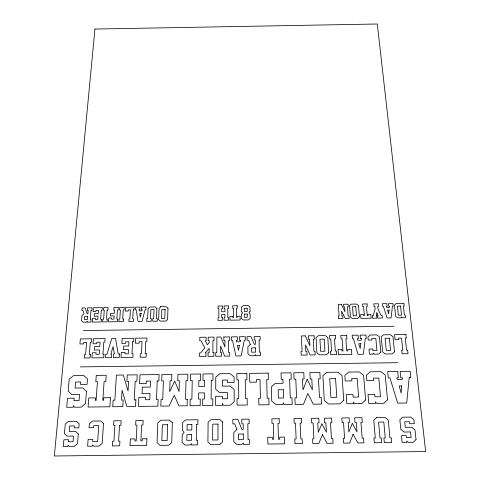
<?xml version="1.0" encoding="UTF-8"?>
<svg xmlns="http://www.w3.org/2000/svg" width="480" height="480" viewBox="0 0 480 480"><rect width="100%" height="100%" fill="white"/><g stroke="black" fill="none" stroke-linecap="round" stroke-linejoin="round"><path stroke-width="0.72" d="M83.424 330.54L394.134 326.268M80.34 366.9L397.872 362.7M222.378 403.704L222.378 405.342L215.634 405.432L215.676 396.342L222.384 396.258L222.384 398.772L227.496 398.706L227.484 392.58L219.702 392.676L215.712 389.256L215.772 377.196L219.744 373.758L230.088 373.62L234.09 376.938L234.12 382.422L227.466 382.512L227.46 380.04L222.402 380.106L222.396 386.148L230.124 386.046L234.162 389.436L234.234 401.682L230.184 405.246L223.698 405.33L222.378 403.704M222.522 317.604L222.516 320.262L218.022 320.328L218.028 317.67L218.856 317.658L218.886 308.634L218.064 308.646L218.076 306.024L222.528 305.964L222.528 308.586L221.718 308.598L221.712 311.772L224.934 311.724L224.934 308.55L224.112 308.562L224.112 305.94L228.57 305.88L228.576 308.502L227.766 308.514L227.784 317.532L228.6 317.52L228.606 320.178L224.112 320.244L224.112 317.586L224.934 317.574L224.934 314.376L221.706 314.418L221.706 317.616L222.522 317.604M222.654 422.046L222.636 441.912L219.642 444.624L210.918 444.726L207.918 442.092L208.104 422.226L211.104 419.604L219.708 419.496L222.654 422.046M223.854 336.984L223.854 340.488L224.928 340.47L224.934 346.95L220.872 337.026L216.9 337.08L216.828 352.668L215.748 352.68L215.73 356.25L221.622 356.172L221.628 352.602L220.548 352.614L220.56 346.08L224.652 356.13L229.746 356.064L229.734 352.494L228.666 352.506L228.63 340.422L229.71 340.41L229.698 336.906L223.854 336.984M218.022 424.098L217.962 439.95L212.628 440.016L212.73 424.164L218.022 424.098M213.942 352.704L213.918 356.274L208.02 356.352L208.056 352.782L209.124 352.77L209.166 348.324L205.44 352.818L205.956 352.812L205.914 356.382L199.554 356.466L199.608 352.896L200.676 352.884L204.852 347.856L201.024 340.8L199.782 340.812L199.836 337.308L206.124 337.224L206.082 340.728L205.224 340.74L207.402 344.76L209.22 342.564L209.232 340.686L208.17 340.698L208.206 337.194L214.032 337.116L214.014 340.62L212.952 340.638L212.868 352.716L213.942 352.704M211.284 380.25L211.14 398.916L212.826 398.892L212.784 405.468L202.644 405.594L202.728 399.024L204.426 399L204.498 392.874L198.678 392.946L198.588 399.078L200.274 399.054L200.178 405.624L190.044 405.756L190.176 399.18L191.874 399.162L192.228 380.502L190.542 380.52L190.668 374.142L200.616 374.01L200.532 380.394L198.864 380.412L198.774 386.454L204.57 386.376L204.642 380.34L202.956 380.358L203.034 373.98L212.988 373.848L212.946 380.232L211.284 380.25M196.524 424.368L196.272 440.232L197.628 440.214L197.556 444.888L191.514 444.96L191.538 443.634L189.996 444.984L185.01 445.044L182.07 442.404L182.256 434.628L184.098 432.432L182.358 430.23L182.538 422.544L185.562 419.922L197.934 419.766L197.862 424.35L196.524 424.368M191.706 434.64L191.604 440.274L186.804 440.328L186.924 434.7L191.706 434.64M191.892 424.422L191.79 429.99L187.02 430.05L187.14 424.482L191.892 424.422M187.272 399.222L187.134 405.792L178.848 405.894L174.294 395.232L169.104 406.02L160.812 406.122L161.052 399.552L162.732 399.534L163.398 380.874L161.676 380.898L161.904 374.514L171.852 374.388L171.654 380.766L170.052 380.79L169.71 391.626L174.708 381.018L179.07 391.506L179.352 380.67L177.75 380.688L177.924 374.304L187.872 374.178L187.734 380.556L185.988 380.58L185.574 399.24L187.272 399.222M172.338 422.676L171.75 442.53L168.69 445.242L159.972 445.344L157.056 442.71L157.806 422.856L160.884 420.228L169.47 420.12L172.338 422.676M167.652 424.728L167.142 440.568L161.814 440.634L162.372 424.794L167.652 424.728M167.982 308.208L167.592 319.512L165.714 321.054L160.422 321.126L158.646 319.638L159.096 308.346L160.914 306.882L160.392 306.258L163.644 306.216L164.136 306.786L166.242 306.756L167.982 308.208M165.114 309.39L164.79 318.408L161.544 318.45L161.886 309.432L165.114 309.39M157.206 380.958L156.474 399.612L158.154 399.594L157.902 406.164L138.432 406.41L138.882 397.326L145.572 397.242L145.458 399.756L149.772 399.702L150.036 393.57L142.026 393.678L142.332 387.18L150.312 387.078L150.576 381.042L146.31 381.096L146.196 383.568L139.554 383.652L139.992 374.802L159.114 374.556L158.868 380.934L157.206 380.958M156.918 308.364L156.504 318.522L157.32 318.51L157.212 321.168L152.73 321.234L152.844 318.576L153.66 318.564L154.044 309.546L150.876 309.588L150.474 318.606L151.296 318.594L151.182 321.252L146.694 321.318L146.82 318.66L147.63 318.648L148.104 308.496L150.024 306.984L155.172 306.912L156.918 308.364M146.928 438.774L146.628 445.506L129.972 445.71L130.332 438.972L134.988 438.918L134.886 440.964L136.188 440.946L136.974 425.106L135.654 425.124L135.882 420.54L143.148 420.45L142.938 425.034L141.612 425.052L140.868 440.892L142.17 440.874L142.266 438.828L146.928 438.774M146.25 353.61L146.082 357.18L140.19 357.258L140.364 353.694L141.432 353.676L142.026 341.598L139.2 341.634L139.122 343.176L135.402 343.224L135.666 338.184L146.97 338.034L146.808 341.532L145.746 341.55L145.182 353.628L146.25 353.61M146.004 307.038L145.878 309.66L145.128 309.672L142.05 321.378L138.048 321.432L136.158 309.798L135.39 309.804L135.534 307.188L139.98 307.122L139.842 309.744L139.044 309.756L139.23 310.902L141.942 310.866L142.242 309.708L141.42 309.72L141.552 307.104L146.004 307.038M135.9 399.876L135.564 406.446L126.864 406.554L122.07 390.318L121.494 400.062L123.192 400.038L122.808 406.608L112.716 406.734L113.136 400.164L114.834 400.146L116.418 375.114L123.318 375.024L128.046 390.948L128.586 381.33L126.906 381.348L127.266 374.97L137.202 374.844L136.872 381.222L135.192 381.24L134.22 399.9L135.9 399.876M132.63 341.724L131.97 353.802L133.038 353.79L132.846 357.354L121.02 357.516L121.332 352.392L125.058 352.338L124.968 353.898L128.238 353.856L128.484 349.566L123.384 349.638L123.6 346.092L128.682 346.02L128.928 341.778L125.682 341.82L125.586 343.356L121.878 343.41L122.19 338.37L133.884 338.208L133.692 341.712L132.63 341.724M133.218 309.834L132.714 318.852L133.53 318.84L133.386 321.498L128.898 321.564L129.054 318.906L129.864 318.894L130.38 309.876L128.226 309.906L128.16 311.058L125.322 311.094L125.55 307.326L134.172 307.206L134.028 309.828L133.218 309.834M119.544 425.322L118.596 441.162L119.934 441.144L119.658 445.836L112.29 445.926L112.584 441.234L113.922 441.222L114.906 425.382L113.586 425.4L113.874 420.816L121.134 420.726L120.864 425.304L119.544 425.322M123.48 318.984L123.318 321.642L118.83 321.702L119.004 319.044L119.814 319.032L120.384 310.014L119.58 310.026L119.742 307.41L124.188 307.344L124.026 309.966L123.222 309.978L122.664 318.996L123.48 318.984M119.436 353.97L119.214 357.54L113.334 357.618L113.568 354.048L114.378 354.042L113.112 346.548L110.85 354.084L111.66 354.078L111.426 357.642L105.546 357.72L105.792 354.156L107.016 354.138L111.744 338.514L115.53 338.46L118.212 353.988L119.436 353.97M117.63 319.062L117.456 321.72L108.462 321.846L108.732 318.024L111.582 317.988L111.498 319.146L113.97 319.116L114.18 315.918L110.31 315.972L110.496 313.326L114.36 313.272L114.57 310.098L113.772 310.11L113.946 307.488L118.38 307.428L118.212 310.044L117.408 310.056L116.82 319.074L117.63 319.062M110.472 397.686L109.872 406.77L88.068 407.046L88.782 397.968L95.466 397.878L95.274 400.398L96.084 400.386L97.464 381.732L95.808 381.756L96.288 375.378L106.212 375.246L105.768 381.624L104.106 381.648L102.798 400.296L103.608 400.29L103.782 397.776L110.472 397.686M401.622 385.926L401.154 393.096L399.192 385.956L401.622 385.926M103.53 423.528L102.162 443.376L99 446.088L93.684 446.148L92.382 444.84L92.28 446.166L87.612 446.226L88.128 439.488L92.784 439.434L92.628 441.48L97.644 441.42L98.772 425.58L93.804 425.64L93.654 427.656L89.034 427.716L89.346 423.708L92.556 421.08L100.77 420.978L103.53 423.528M103.992 354.18L103.74 357.744L91.92 357.906L92.322 352.782L96.048 352.728L95.928 354.288L99.198 354.246L99.516 349.956L94.422 350.028L94.698 346.482L99.78 346.41L100.092 342.168L96.852 342.21L96.732 343.752L93.024 343.8L93.42 338.76L105.108 338.604L104.856 342.102L103.794 342.12L102.924 354.192L103.992 354.18M107.112 310.2L106.47 319.218L107.28 319.206L107.094 321.864L102.612 321.924L102.804 319.272L103.62 319.26L104.28 310.242L103.47 310.254L103.662 307.632L108.108 307.572L107.922 310.194L107.112 310.2M101.436 319.29L101.238 321.948L92.25 322.068L92.55 318.252L95.388 318.21L95.298 319.374L97.782 319.338L98.028 316.146L94.152 316.2L94.362 313.548L98.232 313.494L98.478 310.326L96 310.356L95.91 311.508L93.09 311.55L93.39 307.776L102.3 307.656L102.108 310.272L101.298 310.284L100.62 319.302L101.436 319.29M90.402 354.36L90.114 357.93L84.228 358.008L84.522 354.438L85.59 354.426L86.586 342.348L83.766 342.39L83.634 343.926L79.92 343.98L80.352 338.94L91.638 338.784L91.362 342.288L90.3 342.3L89.334 354.378L90.402 354.36M91.008 310.428L90.276 319.446L91.092 319.434L90.876 322.086L87.21 322.14L87.27 321.39L86.286 322.152L83.232 322.194L81.546 320.706L82.002 315.438L84.078 313.728L83.01 310.542L81.912 310.554L82.14 307.938L85.158 307.896L87.078 313.65L87.912 313.638L88.176 310.47L87.372 310.482L87.588 307.86L92.028 307.8L91.818 310.416L91.008 310.428M86.49 391.344L85.512 403.572L81.18 407.136L74.718 407.214L73.542 405.6L73.398 407.232L66.69 407.316L67.512 398.238L74.19 398.154L73.974 400.668L79.062 400.602L79.578 394.476L71.826 394.578L68.154 391.158L69.246 379.11L73.494 375.678L83.796 375.54L87.486 378.852L87.048 384.336L80.424 384.42L80.628 381.954L75.588 382.02L75.066 388.056L82.764 387.954L86.49 391.344M87.696 316.29L87.432 319.482L84.486 319.524L84.756 316.326L87.696 316.29M78.324 434.022L77.526 443.676L74.298 446.388L69.42 446.442L68.04 445.134L67.92 446.46L63.252 446.52L63.864 439.788L68.514 439.728L68.334 441.774L73.038 441.72L73.518 436.092L67.152 436.17L64.428 433.566L65.292 424.008L68.466 421.38L76.416 421.284L79.17 423.834L78.84 427.842L74.22 427.896L74.388 425.886L69.726 425.94L69.24 431.502L75.558 431.424L78.324 434.022M94.944 29.058L54.324 456L425.676 451.542L377.298 24L94.944 29.058M409.206 377.67L406.698 403.008L397.662 403.122L389.97 377.922L388.296 377.946L387.684 371.556L397.692 371.424L398.34 377.814L396.69 377.838L397.296 379.524L402.222 379.458L402.474 377.76L400.782 377.784L400.122 371.394L410.13 371.262L410.826 377.652L409.206 377.67M389.52 306.246L389.388 307.398L386.658 307.434L386.298 306.288L387.102 306.276L386.844 303.654L382.368 303.714L382.62 306.342L383.394 306.33L387.066 317.982L391.098 317.928L392.424 306.204L393.18 306.192L392.91 303.57L388.428 303.63L388.692 306.252L389.52 306.246M389.076 310.044L388.656 313.728L387.492 310.062L389.076 310.044M361.488 338.616L361.29 340.164L357.714 340.212L357.27 338.676L358.326 338.664L358.044 335.154L352.176 335.232L352.446 338.742L353.46 338.73L358.002 354.348L363.3 354.276L365.298 338.568L366.288 338.556L365.988 335.046L360.12 335.124L360.408 338.634L361.488 338.616M360.822 343.698L360.186 348.642L358.746 343.728L360.822 343.698M240.516 340.26L240.21 341.802L236.64 341.85L236.31 340.32L237.36 340.302L237.33 336.798L231.486 336.882L231.504 340.386L232.518 340.368L235.908 355.98L241.182 355.908L244.308 340.212L245.298 340.194L245.25 336.69L239.406 336.774L239.436 340.278L240.516 340.26M239.484 345.342L238.494 350.274L237.414 345.366L239.484 345.342M141.234 313.506L140.262 317.184L139.656 313.524L141.234 313.506M376.89 312.762L376.176 315.468L376.668 315.462L376.914 318.126L372.516 318.186L372.282 315.522L373.206 315.51L375.114 309.072L374.868 306.45L374.076 306.462L373.836 303.834L378.312 303.774L378.558 306.396L377.754 306.408L378 309.048L381.03 315.402L382.116 315.39L382.368 318.048L377.856 318.114L377.604 315.45L378.126 315.444L376.89 312.762M353.112 434.268L349.644 443.046L343.578 443.118L343.266 438.42L344.604 438.402L343.524 422.538L342.15 422.556L341.838 417.972L349.146 417.876L349.476 422.466L348.192 422.484L348.864 431.976L352.308 423.306L357.006 431.874L356.286 422.382L355.008 422.4L354.66 417.81L361.974 417.72L362.334 422.31L360.936 422.322L362.178 438.192L363.534 438.174L363.906 442.872L357.84 442.944L353.112 434.268M307.176 379.296L302.976 389.91L302.478 379.062L304.086 379.044L303.792 372.654L293.808 372.786L294.072 379.17L295.8 379.152L296.586 397.824L294.894 397.848L295.164 404.424L303.486 404.316L307.866 393.516L313.266 404.19L321.582 404.088L321.216 397.512L319.506 397.53L318.474 378.852L320.226 378.834L319.866 372.444L309.882 372.576L310.206 378.96L311.814 378.942L312.372 389.79L307.176 379.296M322.47 434.646L318.858 443.418L312.798 443.49L312.558 438.792L313.902 438.78L313.098 422.916L311.718 422.934L311.49 418.35L318.792 418.26L319.038 422.844L317.76 422.862L318.264 432.348L321.858 423.684L326.4 432.252L325.848 422.76L324.57 422.778L324.306 418.188L331.608 418.098L331.89 422.688L330.498 422.7L331.458 438.564L332.814 438.546L333.102 443.244L327.042 443.316L322.47 434.646M283.74 402.924L282.468 404.58L275.97 404.664L271.764 401.172L271.374 386.91L275.328 383.37L283.068 383.268L282.93 379.32L281.244 379.338L281.028 372.954L291.006 372.822L291.258 379.212L289.584 379.23L290.298 397.902L291.99 397.884L292.248 404.46L283.8 404.568L283.74 402.924M250.05 311.448L248.982 312.708L250.086 313.95L250.158 318.366L248.352 319.908L243.36 319.974L241.512 318.486L241.464 314.07L242.562 312.798L241.44 311.568L241.392 307.182L243.192 305.67L248.142 305.604L249.978 307.062L250.05 311.448M416.022 439.56L413.274 442.272L408.348 442.332L406.698 441.018L406.836 442.35L402.126 442.404L401.448 435.66L406.14 435.6L406.35 437.652L411.102 437.592L410.502 431.952L404.076 432.036L400.824 429.426L399.858 419.844L402.564 417.21L410.586 417.114L413.862 419.664L414.3 423.684L409.632 423.738L409.422 421.722L404.718 421.782L405.288 427.35L411.672 427.272L414.972 429.876L416.022 439.56M387.528 399.726L383.82 403.296L376.752 403.386L375.402 401.76L375.546 403.404L368.778 403.488L368.016 394.392L374.754 394.302L374.97 396.822L380.496 396.75L378.804 378.066L373.338 378.138L373.554 380.61L366.876 380.7L366.42 375.222L370.212 371.784L380.91 371.646L385.188 374.97L387.528 399.726M365.622 400.008L361.872 403.578L354.81 403.662L353.484 402.042L353.604 403.68L346.836 403.764L346.194 394.668L352.926 394.584L353.112 397.104L358.632 397.032L357.18 378.348L351.72 378.42L351.9 380.892L345.228 380.982L344.838 375.504L348.672 372.066L359.364 371.928L363.6 375.252L365.622 400.008M236.928 429.498L233.772 432.492L233.82 441.774L236.826 444.414L241.872 444.354L243.378 443.004L243.396 444.33L249.444 444.258L249.378 439.566L248.04 439.584L247.824 423.732L249.15 423.714L249.084 419.13L241.8 419.22L241.848 423.804L243.174 423.786L243.234 429.354L241.854 429.372L237.816 419.268L232.854 419.328L232.878 423.918L234.684 423.894L236.928 429.498M394.488 351.822L392.286 353.892L385.272 353.982L382.65 351.984L381.222 336.822L383.436 334.812L390.372 334.716L392.952 336.666L394.488 351.822M343.734 400.284L339.942 403.854L328.596 403.998L324.3 400.524L322.872 375.792L326.676 372.354L337.836 372.21L342.024 375.534L343.734 400.284M376.578 417.534L373.764 420.18L375.288 438.03L373.944 438.048L374.34 442.746L381.762 442.656L381.342 437.958L379.986 437.97L378.582 422.106L383.802 422.04L385.248 437.91L383.904 437.922L384.324 442.62L391.734 442.53L391.284 437.832L389.94 437.85L388.266 419.988L385.044 417.432L376.578 417.534M380.832 352.008L378.624 354.072L374.334 354.132L373.116 353.136L373.206 354.144L369.438 354.198L368.994 349.062L372.75 349.014L372.888 350.574L376.932 350.52L375.834 338.424L371.82 338.478L371.952 340.02L368.22 340.068L367.956 337.002L370.224 334.992L376.86 334.896L379.422 336.846L380.832 352.008M401.73 317.028L400.89 317.79L397.632 317.838L395.61 316.338L394.434 305.04L396.12 303.522L403.932 303.414L404.22 306.036L403.41 306.048L404.4 315.078L405.216 315.066L405.51 317.73L401.814 317.778L401.73 317.028M250.374 344.424L247.86 346.716L247.962 353.784L250.386 355.788L254.424 355.734L255.624 354.708L255.642 355.716L260.484 355.65L260.406 352.08L259.332 352.098L259.08 340.008L260.148 339.996L260.07 336.492L254.22 336.57L254.286 340.074L255.348 340.062L255.426 344.31L254.322 344.322L251.022 336.612L247.044 336.666L247.092 340.17L248.538 340.152L250.374 344.424M328.74 352.704L326.466 354.768L319.464 354.864L316.926 352.86L316.092 337.71L318.378 335.694L325.302 335.604L327.798 337.548L328.74 352.704M359.424 316.848L357.72 318.39L352.392 318.462L350.43 316.974L349.56 305.664L351.276 304.152L356.562 304.08L358.494 305.538L359.424 316.848M237.204 305.76L232.746 305.82L232.758 308.442L233.568 308.43L233.622 317.454L232.824 317.46L232.818 316.302L229.968 316.338L229.986 320.16L240.15 320.022L240.114 316.2L237.264 316.236L237.276 317.4L236.478 317.412L236.412 308.388L237.222 308.376L237.204 305.76M341.322 304.296L338.28 304.338L339.096 315.984L338.268 315.996L338.454 318.66L342.954 318.594L342.762 315.936L341.934 315.948L341.586 311.07L345.264 318.564L349.152 318.51L348.948 315.846L348.132 315.858L347.454 306.834L348.276 306.822L348.078 304.2L343.602 304.26L343.794 306.882L344.622 306.87L344.976 311.718L341.322 304.296M367.038 303.93L362.562 303.996L362.784 306.618L363.6 306.606L364.368 315.636L363.57 315.648L363.474 314.484L360.618 314.526L360.93 318.348L371.136 318.204L370.794 314.382L367.938 314.424L368.04 315.582L367.242 315.594L366.456 306.564L367.266 306.558L367.038 303.93M247.164 308.238L244.248 308.28L244.29 311.454L247.206 311.412L247.164 308.238M355.746 306.714L352.5 306.762L353.208 315.792L356.472 315.744L355.746 306.714M400.548 306.09L397.398 306.132L398.358 315.162L401.526 315.12L400.548 306.09M247.242 314.064L244.32 314.106L244.362 317.304L247.29 317.262L247.242 314.064M305.346 335.874L301.362 335.928L302.082 351.522L300.996 351.534L301.158 355.11L307.068 355.026L306.894 351.456L305.808 351.474L305.49 344.934L310.104 354.99L315.21 354.918L315.018 351.348L313.944 351.366L313.296 339.27L314.376 339.258L314.19 335.754L308.328 335.832L308.508 339.336L309.588 339.324L309.918 345.804L305.346 335.874M335.334 335.466L329.472 335.544L329.694 339.048L330.762 339.036L331.53 351.126L330.456 351.144L330.684 354.714L336.612 354.636L336.372 351.06L335.298 351.078L334.5 338.982L335.568 338.97L335.334 335.466M346.686 335.31L340.824 335.388L341.07 338.898L342.138 338.88L342.99 350.976L341.94 350.988L341.832 349.428L338.082 349.476L338.43 354.612L351.834 354.432L351.444 349.302L347.694 349.35L347.808 350.91L346.758 350.922L345.876 338.832L346.944 338.814L346.686 335.31M405.93 334.5L394.548 334.656L395.064 339.702L398.814 339.654L398.652 338.112L401.502 338.076L402.786 350.172L401.712 350.184L402.09 353.76L408.03 353.682L407.64 350.106L406.56 350.124L405.246 338.022L406.314 338.01L405.93 334.5M324.168 339.126L319.914 339.18L320.61 351.276L324.894 351.216L324.168 339.126M389.37 338.238L385.11 338.298L386.28 350.394L390.57 350.334L389.37 338.238M255.492 347.856L251.616 347.91L251.688 352.2L255.576 352.146L255.492 347.856M246.834 373.404L236.868 373.536L236.916 379.92L238.584 379.896L238.74 398.562L237.054 398.586L237.102 405.156L247.254 405.03L247.164 398.454L245.484 398.478L245.25 379.806L246.918 379.788L246.834 373.404M268.194 373.122L249.636 373.368L249.768 382.218L256.446 382.134L256.398 379.662L260.016 379.614L260.406 398.286L258.72 398.31L258.852 404.88L269.01 404.754L268.842 398.178L267.15 398.202L266.688 379.53L268.356 379.506L268.194 373.122M335.568 378.63L329.724 378.708L330.882 397.386L336.786 397.308L335.568 378.63M283.29 389.73L278.148 389.802L278.412 398.058L283.572 397.992L283.29 389.73M279.156 418.752L271.866 418.842L271.992 423.432L273.318 423.414L273.762 439.266L272.454 439.284L272.4 437.238L267.72 437.292L267.888 444.036L284.61 443.832L284.382 437.088L279.702 437.148L279.768 439.194L278.46 439.212L277.974 423.354L279.3 423.336L279.156 418.752M301.266 418.476L293.97 418.566L294.156 423.156L295.482 423.138L296.13 438.996L294.786 439.014L294.978 443.706L302.376 443.616L302.172 438.924L300.828 438.936L300.144 423.078L301.47 423.066L301.266 418.476M243.282 434.01L238.446 434.07L238.488 439.698L243.342 439.638L243.282 434.01"/></g></svg>
